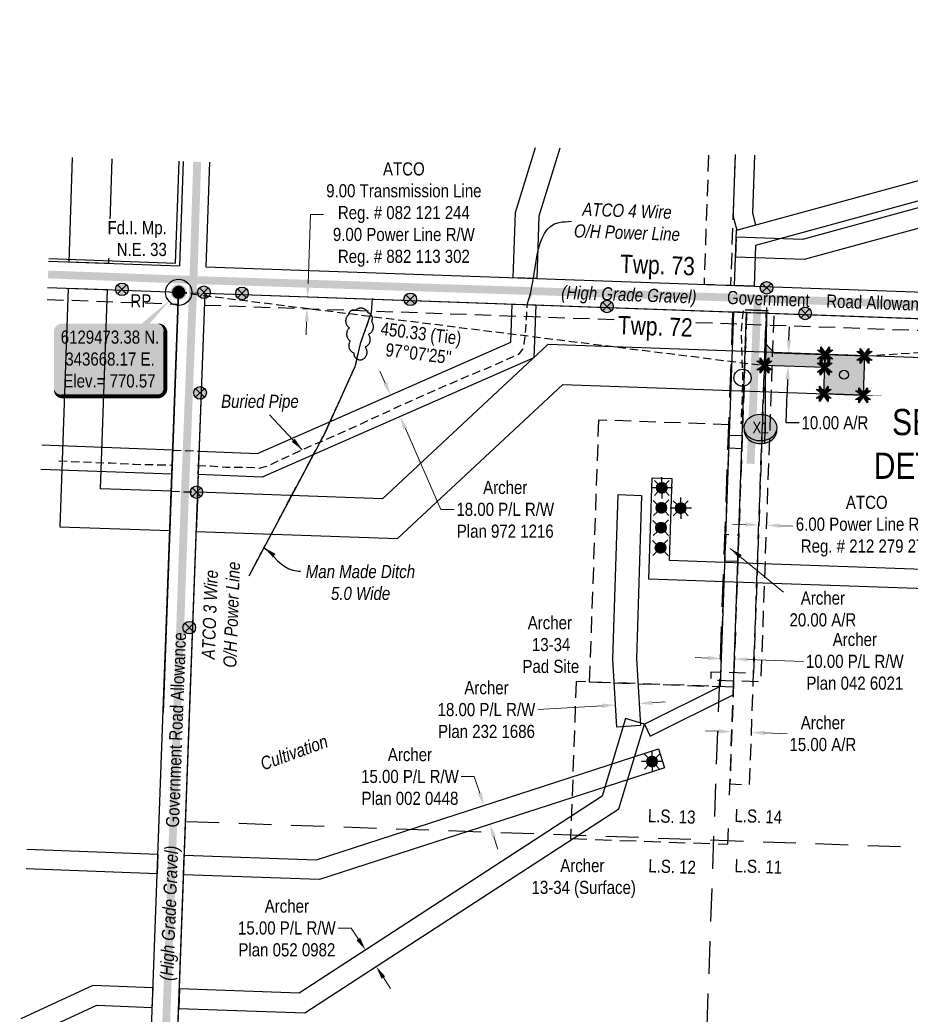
# Model space of a CAD drawing. Extents: x 342350 to 345074, y 6127530 to 6133698.
# Drawn here: x 343547 to 344227, y 6128922 to 6129681 of the extents above; entities that cross this region are included whole.
import ezdxf
from ezdxf.enums import TextEntityAlignment as Align

# ---------------------------------------------------------------- set-up
doc = ezdxf.new("R2010")
doc.units = 0
doc.header["$LTSCALE"] = 5
doc.header["$PDSIZE"] = 0.5
for name, pattern in [('0', [1, 1, 0]), ('foc-ACCESSROAD', [3.75, 2.5, -1.25]), ('foc-FLOWLINE', [3.75, 2.5, -1.25]), ('foc-LSD', [8, 5, -3]), ('foc-TIELINE', [1.875, 1.25, -0.625]), ('foc-TOPO-ephemeral', [6.25, 3.125, -0.625, 0.625, -0.625, 0.625, -0.625]), ('foc-TRAV', [1.875, 1.25, -0.625]), ('POWERLINE5', [7.8, 2.4, -0.6, 0.6, -0.6, 0.6, -0.6, 2.4]), ('UG_PIPE', [1.875, 1.25, -0.625])]:
    doc.linetypes.add(name, pattern=pattern)
doc.layers.get('Defpoints').update_dxf_attribs({"color": 9})
for name, color, linetype in [('35', 37, 'Continuous'), ('AS-CABLE', 224, 'foc-CABLE'), ('AS-FENCE', 48, 'foc-FENCE'), ('AS-PIPE-UG', 44, 'UG_PIPE'), ('AS-PIPE-UG-T', 44, 'Continuous'), ('AS-POWER', 104, 'foc-POWER'), ('AS-POWER-EXISTING', 72, 'POWERLINE5'), ('AS-POWER-T', 104, 'Continuous'), ('AS-ROADS', 254, 'Continuous'), ('C-RW', 13, 'Continuous'), ('D-TXT', 6, 'Continuous'), ('DETAIL-T', 7, 'Continuous'), ('F-AR', 190, 'foc-ACCESSROAD'), ('F-EZE', 190, 'foc-FLOWLINE'), ('F-RW', 190, 'Continuous'), ('F-WS', 190, 'foc-ACCESSROAD'), ('F-WS-S', 190, 'Continuous'), ('L-BD', 7, 'Continuous'), ('L-MON', 1, 'Continuous'), ('L-ROAD-T', 7, 'Continuous'), ('L-SEC', 7, 'Continuous'), ('L-SECTION-LSD', 7, 'foc-LSD'), ('L-TIE', 7, 'foc-TIELINE'), ('L-TRAV', 7, 'foc-TRAV'), ('P-CROSSINGS', 250, 'Continuous'), ('P-PROPOSED', 10, 'Continuous'), ('P-PROPOSED-H', 21, 'Continuous'), ('P-TEMP-BLUE', 160, 'Continuous'), ('P-TRAV', 4, 'foc-TRAV'), ('P-TXT', 4, 'Continuous'), ('T-BUSH', 110, '0'), ('T-DRAW', 143, 'foc-TOPO-ephemeral'), ('T-WATER-T', 170, 'Continuous')]:
    doc.layers.add(name, color=color, linetype=linetype)
for name, color, linetype, lineweight in [('AS-GENERAL', 48, 'Continuous', 18), ('F-AR-T', 190, 'Continuous', 9), ('F-EZE-T', 190, 'Continuous', 9), ('F-RW-T', 190, 'Continuous', 9), ('T-TEXT', 48, 'Continuous', 18)]:
    doc.layers.add(name, color=color, linetype=linetype, lineweight=lineweight)
doc.styles.add('100L', font='ARIALN.TTF', dxfattribs={"height": 11})
doc.styles.add('80', font='ARIALN.TTF', dxfattribs={"height": 10})
doc.styles.add('80CG', font='ARIALN.TTF', dxfattribs={"height": 10})
doc.styles.add('80L', font='ARIALN.TTF', dxfattribs={"height": 10})
doc.styles.add('80LS', font='ARIALNI.TTF', dxfattribs={"height": 10})
doc.styles.add('Crossing', font='ARIALN.TTF', dxfattribs={"height": 10})
doc.styles.add('foc-LtypeFont', font='ARIALN.TTF', dxfattribs={"height": 7.35})
doc.linetypes.add('foc-CABLE', pattern='A,2,-1,["C",foc-LtypeFont,S=0.2,R=0,X=-0.625,Y=-0.75],-1.24,8', length=12.24)
doc.linetypes.add('foc-FENCE', pattern='A,10,-1,["X",foc-LtypeFont,S=0.2,R=0,X=-0.625,Y=-0.75],-1.24', length=12.24)
doc.linetypes.add('foc-POWER', pattern='A,6,-1,["P",foc-LtypeFont,S=0.2,R=0,X=-0.625,Y=-0.75],-1.24,4', length=12.24)
doc.linetypes.add('foc-TOPO-flowdirection-NOLINE', pattern='A,0,[">",foc-LtypeFont,S=0.3,R=0,X=0,Y=-0.945],-20,[">",foc-LtypeFont,S=0.3,R=0,X=0,Y=-0.945],0', length=20)
doc.dimstyles.new('Compass 5 000', dxfattribs={"dimscale": 5, "dimtxt": 9, "dimasz": 2, "dimexe": 0.2, "dimexo": 0.0625, "dimgap": 0.5, "dimtad": 0, "dimtih": 1, "dimtoh": 1, "dimzin": 0, "dimdsep": 46, "dimtxsty": '80CG', "dimcen": 0.1, "dimse1": 1, "dimse2": 1, "dimclrd": 256, "dimclrt": 256, "dimaunit": 1, "dimadec": 4, "dimazin": 0, "dimtfac": 0.06, "dimtofl": 0, "dimtmove": 0, "dimatfit": 1, "dimfxl": 0.2, "dimtolj": 1, "dimtzin": 0, "dimlwd": -1, "dimarcsym": 0})

# ---------------------------------------------------------------- blocks, each defined once
blk = doc.blocks.new('fdia')
at = {"color": 255, "const_width": 1}
blk.add_lwpolyline([(-0.5, 0, 1), (0.5, 0, 1)], format="xyb", close=True, dxfattribs=at)
blk = doc.blocks.new('Fdiaa')
blk.add_blockref('fdia', (0, 0))
blk = doc.blocks.new('fdib')
at = {"color": 1, "const_width": 1.6}
blk.add_lwpolyline([(-0.4, 0, 1), (0.4, 0, 1)], format="xyb", close=True, dxfattribs=at)
at = {"color": 1}
blk.add_circle((0, 0), 0.8, dxfattribs=at)
blk = doc.blocks.new('Fdibb')
blk.add_blockref('fdib', (0, 0))
blk = doc.blocks.new('fdicc')
for name in ['Fdibb', 'Fdiaa']:
    blk.add_blockref(name, (0, 0))
blk = doc.blocks.new('FDI')
blk.add_blockref('fdicc', (0, 0))
blk = doc.blocks.new('POWERPOLE')
h = blk.add_hatch(color=255)
edge = h.paths.add_edge_path()
edge.add_arc((0, 0), 0.96, 0, 360)
at = {"linetype": 'Continuous'}
for p, q in [((0.68, -0.68), (-0.68, 0.68)), ((-0.68, -0.68), (0.68, 0.68))]:
    blk.add_line(p, q, dxfattribs=at)
blk.add_circle((0, 0), 0.96, dxfattribs=at)
blk = doc.blocks.new('*D471')
at = {"layer": 'Defpoints', "color": 0, "transparency": 16777216}
for p in [(343849.33, 6128996.75), (343857.51, 6128984.17), (343818.83, 6128959.04)]:
    blk.add_point(p, dxfattribs=at)
at = {"layer": 'F-RW-T', "transparency": 16777216}
for p, q in [((343799.76, 6128988.38), (343789.76, 6128988.38)), ((343805.21, 6128980), (343799.76, 6128988.38)), ((343824.28, 6128950.65), (343829.73, 6128942.27))]:
    blk.add_line(p, q, dxfattribs=at)
for points in [[(343806.61, 6128980.9), (343803.82, 6128979.09), (343810.66, 6128971.61)], [(343825.68, 6128951.56), (343822.89, 6128949.75), (343818.83, 6128959.04)]]:
    blk.add_solid(points, dxfattribs=at)
at = {"layer": 'F-RW-T', "transparency": 16777216, "insert": (343750.68, 6128988.38), "char_height": 10, "attachment_point": 5, "style": '80CG'}
blk.add_mtext('\\A1;Archer\\P15.00 P/L R/W\\PPlan 052 0982', dxfattribs=at)
blk = doc.blocks.new('*D473')
at = {"layer": 'Defpoints', "color": 0, "transparency": 16777216}
for p in [(344083.5, 6129236.08), (344093.49, 6129235.74), (344092.02, 6129193.65)]:
    blk.add_point(p, dxfattribs=at)
at = {"layer": 'F-RW-T', "transparency": 16777216}
for p, q in [((344072.03, 6129194.35), (344062.04, 6129194.7)), ((344102.01, 6129193.3), (344144.78, 6129191.81))]:
    blk.add_line(p, q, dxfattribs=at)
for points in [[(344072.09, 6129196.02), (344071.97, 6129192.69), (344082.02, 6129194)], [(344102.07, 6129194.97), (344101.95, 6129191.64), (344092.02, 6129193.65)]]:
    blk.add_solid(points, dxfattribs=at)
at = {"layer": 'F-RW-T', "transparency": 16777216, "insert": (344183.86, 6129191.81), "char_height": 10, "attachment_point": 5, "style": '80CG'}
blk.add_mtext('\\A1;Archer\\P10.00 P/L R/W\\PPlan 042 6021', dxfattribs=at)
blk = doc.blocks.new('*D474')
at = {"layer": 'Defpoints', "color": 0, "transparency": 16777216}
for p in [(343939.81, 6129094.44), (343944.45, 6129080.13), (343905.5, 6129067.49)]:
    blk.add_point(p, dxfattribs=at)
at = {"layer": 'F-RW-T', "transparency": 16777216}
for p, q in [((343893.67, 6129103.96), (343883.67, 6129103.96)), ((343897.77, 6129091.31), (343893.67, 6129103.96)), ((343908.59, 6129057.98), (343911.68, 6129048.46))]:
    blk.add_line(p, q, dxfattribs=at)
for points in [[(343899.36, 6129091.82), (343896.19, 6129090.79), (343900.86, 6129081.8)], [(343910.18, 6129058.49), (343907.01, 6129057.46), (343905.5, 6129067.49)]]:
    blk.add_solid(points, dxfattribs=at)
at = {"layer": 'F-RW-T', "transparency": 16777216, "insert": (343844.58, 6129103.96), "char_height": 10, "attachment_point": 5, "style": '80CG'}
blk.add_mtext('\\A1;Archer\\P15.00 P/L R/W\\PPlan 002 0448', dxfattribs=at)
blk = doc.blocks.new('*D477')
at = {"layer": 'Defpoints', "color": 0, "transparency": 16777216}
for p in [(343837.03, 6129378.53), (343757.37, 6129363.13), (343764.61, 6129346.66)]:
    blk.add_point(p, dxfattribs=at)
at = {"layer": 'F-RW-T', "transparency": 16777216}
for p, q in [((343825.76, 6129404.15), (343821.73, 6129413.3)), ((343841.06, 6129369.37), (343868.17, 6129307.76)), ((343868.17, 6129307.76), (343878.17, 6129307.76))]:
    blk.add_line(p, q, dxfattribs=at)
for points in [[(343827.28, 6129404.82), (343824.23, 6129403.48), (343829.79, 6129395)], [(343842.58, 6129370.04), (343839.53, 6129368.7), (343837.03, 6129378.53)]]:
    blk.add_solid(points, dxfattribs=at)
at = {"layer": 'F-RW-T', "transparency": 16777216, "insert": (343917.25, 6129307.76), "char_height": 10, "attachment_point": 5, "style": '80CG'}
blk.add_mtext('\\A1;Archer\\P18.00 P/L R/W\\PPlan 972 1216', dxfattribs=at)
blk = doc.blocks.new('GAS')
h = blk.add_hatch(color=255)
h.dxf.hatch_style = 1
edge = h.paths.add_edge_path()
edge.add_arc((0, 0), 0.9, 0, 360)
for p, q in [((0, 0.81), (0, 1.62)), ((-0.81, 0), (-1.62, 0)), ((-0.57, 0.57), (-1.14, 1.14)), ((0.57, 0.57), (1.14, 1.14)), ((1.62, 0), (0.81, 0)), ((-0.57, -0.57), (-1.14, -1.14)), ((0, -0.81), (0, -1.62)), ((1.14, -1.14), (0.57, -0.57))]:
    blk.add_line(p, q)
blk.add_circle((0, 0), 0.8)
blk = doc.blocks.new('*D481')
at = {"layer": 'Defpoints', "color": 0, "transparency": 16777216}
for p in [(343766.46, 6129469.91), (344250.03, 6129452.79), (344249.71, 6129443.81)]:
    blk.add_point(p, dxfattribs=at)
at = {"layer": 'F-EZE-T', "transparency": 16777216}
for p, q in [((343766.82, 6129479.9), (343768.68, 6129532.68)), ((343768.68, 6129532.68), (343778.68, 6129532.68)), ((343765.79, 6129450.93), (343765.44, 6129440.94))]:
    blk.add_line(p, q, dxfattribs=at)
for points in [[(343765.15, 6129479.96), (343768.48, 6129479.84), (343766.46, 6129469.91)], [(343764.13, 6129450.99), (343767.46, 6129450.87), (343766.14, 6129460.92)]]:
    blk.add_solid(points, dxfattribs=at)
at = {"layer": 'F-EZE-T', "transparency": 16777216, "insert": (343839.93, 6129532.68), "char_height": 10, "attachment_point": 5, "style": '80CG'}
blk.add_mtext('\\A1;ATCO\\P9.00 Transmission Line\\PReg. # 082 121 244\\P9.00 Power Line R/W\\PReg. # 882 113 302', dxfattribs=at)
blk = doc.blocks.new('*D482')
at = {"layer": 'Defpoints', "color": 0, "transparency": 16777216}
for p in [(344091.76, 6129186.69), (344106.74, 6129186.16), (344105.03, 6129137.63)]:
    blk.add_point(p, dxfattribs=at)
at = {"layer": 'F-AR-T', "transparency": 16777216}
for p, q in [((344080.05, 6129138.52), (344070.05, 6129138.87)), ((344115.02, 6129137.28), (344132.23, 6129136.67))]:
    blk.add_line(p, q, dxfattribs=at)
for points in [[(344080.11, 6129140.18), (344079.99, 6129136.85), (344090.04, 6129138.16)], [(344115.08, 6129138.95), (344114.96, 6129135.61), (344105.03, 6129137.63)]]:
    blk.add_solid(points, dxfattribs=at)
at = {"layer": 'F-AR-T', "transparency": 16777216, "insert": (344159.51, 6129136.67), "char_height": 10, "attachment_point": 5, "style": '80CG'}
blk.add_mtext('\\A1;Archer\\P15.00 A/R', dxfattribs=at)
blk = doc.blocks.new('*D483')
at = {"layer": 'Defpoints', "color": 0, "transparency": 16777216}
for p in [(344110.91, 6129303.95), (344116.91, 6129303.74), (344110.63, 6129295.9)]:
    blk.add_point(p, dxfattribs=at)
at = {"layer": 'F-EZE-T', "transparency": 16777216}
for p, q in [((344100.63, 6129296.25), (344090.64, 6129296.6)), ((344126.62, 6129295.33), (344136.61, 6129294.98))]:
    blk.add_line(p, q, dxfattribs=at)
for points in [[(344100.69, 6129297.92), (344100.57, 6129294.59), (344110.63, 6129295.9)], [(344126.67, 6129297), (344126.56, 6129293.67), (344116.62, 6129295.69)]]:
    blk.add_solid(points, dxfattribs=at)
at = {"layer": 'F-EZE-T', "transparency": 16777216, "insert": (344192.97, 6129294.98), "char_height": 10, "attachment_point": 5, "style": '80CG'}
blk.add_mtext('\\A1;ATCO\\P6.00 Power Line R/W\\PReg. # 212 279 272', dxfattribs=at)
blk = doc.blocks.new('WC3')
at = {"layer": 'L-MON'}
h = blk.add_hatch(color=255, dxfattribs=at)
h.dxf.hatch_style = 1
edge = h.paths.add_edge_path()
edge.add_arc((0, 0), 0.9, 0, 360)
at = {"layer": 'L-MON', "color": 206, "flags": 128}
for points in [[(-0.62, 0.5), (-1.23, 1.12)], [(0.52, 0.61), (1.13, 1.21)], [(-1.18, -1.18), (-0.56, -0.57)], [(1.16, -1.18), (0.56, -0.57)]]:
    blk.add_lwpolyline(points, dxfattribs=at)
at = {"layer": 'L-MON', "color": 206}
for radius in [0.8, 0.373]:
    blk.add_circle((0, 0), radius, dxfattribs=at)
blk = doc.blocks.new('*D607')
at = {"layer": 'Defpoints', "color": 0, "transparency": 16777216}
for p in [(344001.2, 6129160.52), (344019.16, 6129161.6), (344019.28, 6129159.65)]:
    blk.add_point(p, dxfattribs=at)
at = {"layer": 'F-RW-T', "transparency": 16777216}
for p, q in [((343991.34, 6129157.96), (343942.01, 6129154.99)), ((344029.26, 6129160.25), (344039.24, 6129160.85))]:
    blk.add_line(p, q, dxfattribs=at)
for points in [[(343991.24, 6129159.63), (343991.44, 6129156.3), (344001.32, 6129158.56)], [(344029.16, 6129161.91), (344029.36, 6129158.58), (344019.28, 6129159.65)]]:
    blk.add_solid(points, dxfattribs=at)
at = {"layer": 'F-RW-T', "transparency": 16777216, "insert": (343902.92, 6129154.99), "char_height": 10, "attachment_point": 5, "style": '80CG'}
blk.add_mtext('\\A1;Archer\\P18.00 P/L R/W\\PPlan 232 1686', dxfattribs=at)
blk = doc.blocks.new('*U674')
h = blk.add_hatch(color=254)
edge = h.paths.add_edge_path()
edge.add_line((-36.5, -28.5), (36.5, -28.5))
edge.add_arc((36.5, -22.5), 6, 270, 360)
edge.add_line((42.5, -22.5), (42.5, 21))
edge.add_arc((36.5, 21), 6, 0, 90)
edge.add_line((36.5, 27), (-36.5, 27))
edge.add_arc((-36.5, 21), 6, 90, 180)
edge.add_line((-42.5, 21), (-42.5, -22.5))
edge.add_arc((-36.5, -22.5), 6, 180, 270)
at = {"color": 1, "flags": 128}
blk.add_lwpolyline([(47.15, 46.16, 0, 10, 0), (0, 0, 5, 5, 0)], format="xyseb", dxfattribs=at)
blk.add_lwpolyline([(-36.5, -28.5, 3, 3, 0), (36.5, -28.5, 3, 3, 0.414214), (42.5, -22.5, 3, 3, 0), (42.5, 21, 3, 0, 0.414214), (36.5, 27, 0, 0, 0), (-36.5, 27, 0, 0, 0.414214), (-42.5, 21, 0, 0, 0), (-42.5, -22.5, 0, 3, 0.414214)], format="xyseb", close=True, dxfattribs=at)
at = {"color": 1, "style": '80'}
blk.add_attdef('ENTER_TEXT_001', (-35.99, -5), '', height=10, dxfattribs=at)
blk = doc.blocks.new('*U676')
at = {"layer": '35', "color": 3}
blk.add_circle((0, 0), 10, dxfattribs=at)
at = {"layer": '35', "color": 3, "style": '80'}
blk.add_attdef('RP_001', (-36.76, -11.57), '', height=10, dxfattribs=at)
blk = doc.blocks.new('*D677')
at = {"layer": 'Defpoints', "color": 0, "linetype": 'Continuous', "transparency": 16777216}
for p in [(344139.39, 6129426.75), (344132.94, 6129416.98), (344139.03, 6129416.76)]:
    blk.add_point(p, dxfattribs=at)
at = {"layer": 'P-TXT', "transparency": 16777216}
for p, q in [((344133.64, 6129436.96), (344133.99, 6129446.96)), ((344132.58, 6129406.98), (344132.23, 6129396.99)), ((344131.41, 6129373.81), (344132.23, 6129396.99)), ((344141.41, 6129373.81), (344131.41, 6129373.81))]:
    blk.add_line(p, q, dxfattribs=at)
at = {"layer": 'P-TXT', "linetype": 'Continuous', "transparency": 16777216}
for points in [[(344131.97, 6129437.02), (344135.31, 6129436.9), (344133.29, 6129426.97)], [(344130.92, 6129407.04), (344134.25, 6129406.93), (344132.94, 6129416.98)]]:
    blk.add_solid(points, dxfattribs=at)
at = {"layer": 'P-TXT', "linetype": 'Continuous', "transparency": 16777216, "insert": (344168.7, 6129373.81), "char_height": 10, "attachment_point": 5, "style": '80CG'}
blk.add_mtext('\\A1;10.00 A/R', dxfattribs=at)
blk = doc.blocks.new('xing2')
h = blk.add_hatch(color=50)
h.dxf.hatch_style = 1
edge = h.paths.add_edge_path()
edge.add_ellipse((0, 0), major_axis=(-12.5, 0), ratio=0.816297, start_angle=0, end_angle=360)
h = blk.add_hatch(color=250)
h.dxf.hatch_style = 1
edge = h.paths.add_edge_path()
edge.add_ellipse((0, -2.05), major_axis=(-12.5, 0), ratio=0.816297, start_angle=0, end_angle=180)
edge.add_line((12.5, -2.05), (12.5, 0))
edge.add_ellipse((0, 0), major_axis=(-12.5, 0), ratio=0.816297, start_angle=0, end_angle=180, ccw=False)
edge.add_line((-12.5, 0), (-12.5, -2.05))
at = {"color": 250}
blk.add_ellipse((0, 0), major_axis=(-12.5, 0), ratio=0.816297, dxfattribs=at)
blk.add_ellipse((0, -2.05), major_axis=(-12.5, 0), ratio=0.816297, start_param=0, end_param=3.141593, dxfattribs=at)
at = {"color": 250, "style": 'Crossing'}
blk.add_attdef('CROSSING', text='', height=9, dxfattribs=at).set_placement((0.09, 0.02), align=Align.MIDDLE_CENTER)
at = {"color": 250, "style": 'Crossing', "flags": 1}
for tag, p in [('OWNER', (0.09, -12.49)), ('DESCRIPTION', (0.09, -25.77)), ('LOCATION', (0.09, -39.3)), ('DWG_REF', (0.09, -52.84))]:
    blk.add_attdef(tag, text='', height=9, dxfattribs=at).set_placement(p, align=Align.MIDDLE_CENTER)
blk = doc.blocks.new('TEMP')
h = blk.add_hatch(color=255)
h.dxf.hatch_style = 1
h.paths.add_polyline_path([(0, 0.25), (-0.67, 1.15), (-0.67, 0.67), (-1.15, 0.67), (-0.25, 0), (-1.15, -0.67), (-0.67, -0.67), (-0.67, -1.15), (0, -0.25), (0.67, -1.15), (0.67, -0.67), (1.15, -0.67), (0.25, 0), (1.15, 0.67), (0.67, 0.67), (0.67, 1.15)])
h.paths.add_polyline_path([(0.57, 0.85), (0.57, 0.57), (0.85, 0.57), (0.08, 0), (0.85, -0.57), (0.57, -0.57), (0.57, -0.85), (0, -0.08), (-0.57, -0.85), (-0.57, -0.57), (-0.85, -0.57), (-0.08, 0), (-0.85, 0.57), (-0.57, 0.57), (-0.57, 0.85), (0, 0.08)], flags=16)
h = blk.add_hatch(color=1)
h.dxf.hatch_style = 1
h.paths.add_polyline_path([(0, 0.08), (-0.57, 0.85), (-0.57, 0.57), (-0.85, 0.57), (-0.08, 0), (-0.85, -0.57), (-0.57, -0.57), (-0.57, -0.85), (0, -0.08), (0.57, -0.85), (0.57, -0.57), (0.85, -0.57), (0.08, 0), (0.85, 0.57), (0.57, 0.57), (0.57, 0.85)])
at = {"color": 1}
for p, q in [((-0.08, 0), (0.08, 0)), ((0, 0.08), (0, -0.08))]:
    blk.add_line(p, q, dxfattribs=at)
at = {"color": 255, "flags": 128}
blk.add_lwpolyline([(-0.25, 0), (-1.15, 0.67), (-0.67, 0.67), (-0.67, 1.15), (0, 0.25), (0.67, 1.15), (0.67, 0.67), (1.15, 0.67), (0.25, 0), (1.15, -0.67), (0.67, -0.67), (0.67, -1.15), (0, -0.25), (-0.67, -1.15), (-0.67, -0.67), (-1.15, -0.67)], close=True, dxfattribs=at)
at = {"color": 1, "flags": 128}
blk.add_lwpolyline([(-0.08, 0), (-0.85, 0.57), (-0.57, 0.57), (-0.57, 0.85), (0, 0.08), (0.57, 0.85), (0.57, 0.57), (0.85, 0.57), (0.08, 0), (0.85, -0.57), (0.57, -0.57), (0.57, -0.85), (0, -0.08), (-0.57, -0.85), (-0.57, -0.57), (-0.85, -0.57)], close=True, dxfattribs=at)

msp = doc.modelspace()

# ---------------------------------------------------------------- hatches: boundary and pattern name
at = {"layer": 'P-PROPOSED-H', "linetype": 'Continuous'}
h = msp.add_hatch(color=256, dxfattribs=at)
h.dxf.hatch_style = 1
h.paths.add_polyline_path([(344115.284, 6129427.539), (344115.532, 6129434.533), (344122.278, 6129427.292), (344161.245, 6129425.914), (344160.892, 6129415.923), (344114.93, 6129417.548)])
h = msp.add_hatch(color=256, dxfattribs=at)
h.dxf.hatch_style = 1
h.paths.add_polyline_path([(344191.22, 6129424.854), (344190.16, 6129394.88), (344160.185, 6129395.94), (344161.245, 6129425.914)])

# ---------------------------------------------------------------- linework, layer by layer
at = {"layer": 'AS-CABLE', "flags": 128}
msp.add_lwpolyline([(344115.114, 6129358.299), (344115.623, 6129378.92), (344115.861, 6129399.206), (344115.952, 6129420.876), (344116.381, 6129438.926), (344116.873, 6129454.719), (344116.771, 6129461.699)], dxfattribs=at)
at = {"layer": 'AS-FENCE', "flags": 128}
for points in [[(343569.074, 6129499.065), (343665.764, 6129495.494), (343668.453, 6129573.415)], [(343568.259, 6129476.926), (343668.174, 6129473.384), (343656.373, 6129152.829)], [(343675.449, 6129124.299), (343688.273, 6129472.644)], [(343688.274, 6129472.673), (344482.09, 6129444.574)]]:
    msp.add_lwpolyline(points, dxfattribs=at)
at = {"layer": 'AS-GENERAL', "const_width": 1, "flags": 128}
msp.add_lwpolyline([(344118.012, 6129459.291), (344100.032, 6129460.009)], dxfattribs=at)
at = {"layer": 'AS-PIPE-UG', "flags": 128}
for points in [[(343729.498, 6129339.165), (343735.673, 6129340.78), (343753.324, 6129349.118), (343770.97, 6129357.02), (343800.024, 6129369.761), (343839.188, 6129387.794), (343881.243, 6129406.388), (343908.392, 6129417.602), (343920.604, 6129423.129), (343928.099, 6129426.675), (343930.761, 6129429.992), (343931.801, 6129434.33), (343932.991, 6129445.246), (343934.124, 6129464.826)], [(344098.6, 6129459.371), (344097.084, 6129441.763), (344098.333, 6129405.126), (344097.044, 6129372.982)], [(343576.834, 6129344.808), (343616.403, 6129343.178), (343634.242, 6129342.254), (343652.02, 6129341.84)], [(343652.02, 6129341.84), (343663.323, 6129341.605)], [(343682.53, 6129341.207), (343692.717, 6129340.995), (343704.079, 6129340.081), (343727.211, 6129339.845), (343729.498, 6129339.165)]]:
    msp.add_lwpolyline(points, dxfattribs=at)
at = {"layer": 'AS-POWER', "flags": 128}
for points in [[(343568.259, 6129476.926), (343668.174, 6129473.384)], [(343658.636, 6128667.593), (343688.273, 6129472.644)], [(343688.274, 6129472.673), (344492.02, 6129444.239), (344591.936, 6129440.706)]]:
    msp.add_lwpolyline(points, dxfattribs=at)
msp.add_lwpolyline([(344088.06, 6129364.428), (344098.052, 6129364.075), (344097.7, 6129354.084), (344087.708, 6129354.436)], close=True, dxfattribs=at)
at = {"layer": 'AS-ROADS', "flags": 128}
for points in [[(343682.308, 6129572.925, 5.999, 5.999, 0), (343679.418, 6129482.814, 0, 0, 0)], [(343646.379, 6128568.015, 5.999, 5.999, 0), (343672.742, 6129313.585, 5.999, 5.999, 0), (343679.418, 6129482.814, 0, 0, 0)]]:
    msp.add_lwpolyline(points, format="xyseb", dxfattribs=at)
at = {"layer": 'AS-ROADS', "const_width": 5.999, "flags": 128}
for points in [[(343568.63, 6129487.011), (343686.253, 6129482.555), (344098.452, 6129469.069), (344478.702, 6129454.968), (344581.91, 6129451.011), (344592.293, 6129450.654)], [(344109.631, 6129465.967), (344104.368, 6129342.564)]]:
    msp.add_lwpolyline(points, dxfattribs=at)
at = {"layer": 'C-RW', "flags": 128}
msp.add_lwpolyline([(343617.274, 6129575.225), (343614.547, 6129495.41), (343584.573, 6129496.473), (343587.299, 6129576.286)], dxfattribs=at)
msp.add_lwpolyline([(343577.677, 6129294.58), (343661.483, 6129291.626), (343662.586, 6129321.599), (343608.675, 6129323.5), (343613.861, 6129475.309), (343583.885, 6129476.349), (343577.677, 6129294.58)], close=True, dxfattribs=at)
at = {"layer": 'Defpoints'}
msp.add_circle((344098.228, 6129408.198), 6.543, dxfattribs=at)
at = {"layer": 'Defpoints', "linetype": 'Continuous'}
msp.add_circle((344175.707, 6129410.469), 3.418, dxfattribs=at)
at = {"layer": 'F-AR', "flags": 128}
for points in [[(344101.358, 6129458.059), (344088.631, 6129098.304), (344103.618, 6129097.773), (344116.345, 6129457.529)], [(344084.665, 6129268.553), (344094.642, 6129268.2), (344095.349, 6129288.184), (344085.372, 6129288.537)]]:
    msp.add_lwpolyline(points, close=True, dxfattribs=at)
at = {"layer": 'F-EZE'}
for p, q in [((343567.928, 6129467.934), (343667.855, 6129464.392)), ((343687.943, 6129463.681), (344491.696, 6129435.247))]:
    msp.add_line(p, q, dxfattribs=at)
at = {"layer": 'F-EZE', "flags": 128}
msp.add_lwpolyline([(344092.591, 6129578.528), (344089.079, 6129478.615), (344069.096, 6129479.322), (344072.608, 6129579.23)], dxfattribs=at)
msp.add_lwpolyline([(344116.345, 6129457.529), (344106.618, 6129182.562), (344074.142, 6129183.697), (344073.932, 6129177.702), (344112.4, 6129176.357), (344122.34, 6129457.317)], close=True, dxfattribs=at)
at = {"layer": 'F-RW', "flags": 128}
for points in [[(343958.97, 6129583.252), (343942.924, 6129531.342), (343941.254, 6129483.848), (343923.272, 6129484.485), (343925.027, 6129534.365), (343940.343, 6129583.911)], [(344092.591, 6129578.528), (344091.059, 6129535.436), (344090.935, 6129531.875), (344093.954, 6129520.806), (344108.42, 6129524.758), (344106.014, 6129533.647), (344107.592, 6129577.997)], [(344331.391, 6129570.084), (344108.146, 6129509.039), (344107.06, 6129477.983), (344092.078, 6129478.513), (344093.545, 6129520.695), (344280.871, 6129571.871)], [(343563.165, 6129338.562), (343663.075, 6129334.877), (343663.742, 6129353.001), (343563.831, 6129356.656)], [(344427.182, 6128540.413), (344451.208, 6129239.684), (344084.101, 6129252.53), (344026.664, 6129254.52), (344029.397, 6129331.958), (344044.385, 6129331.429), (344042.181, 6129269.003), (344084.63, 6129267.518), (344466.71, 6129254.147), (344442.169, 6128539.884)], [(343552.486, 6129048.472), (343652.397, 6129044.817), (343651.845, 6129029.831), (343551.934, 6129033.486)], [(343547.102, 6128902.238), (343605.68, 6128929.429), (343648.092, 6128927.874), (343648.643, 6128942.858), (343602.638, 6128944.544), (343547.721, 6128919.052)]]:
    msp.add_lwpolyline(points, dxfattribs=at)
for points in [[(344572.838, 6129461.507), (344573.963, 6129493.102), (344553.521, 6129515.005), (344374.595, 6129576.687), (344143.841, 6129513.692), (344093.364, 6129515.481), (344092.842, 6129500.493), (344145.589, 6129498.624), (344374.081, 6129561.001), (344545.104, 6129502.043), (344558.754, 6129487.418), (344557.851, 6129462.036)], [(343683.841, 6129352.269), (343728.339, 6129350.466), (343921.469, 6129435.389), (343922.534, 6129464.395), (343940.518, 6129463.744), (343939.039, 6129423.456), (343731.801, 6129332.329), (343683.179, 6129334.285)], [(344027.802, 6129134.858), (344091.033, 6129166.212), (344101.361, 6129458.083), (344091.369, 6129458.436), (344081.279, 6129172.592), (344023.363, 6129143.815)], [(344021.295, 6129318.471), (344017.232, 6129193.679), (344020.294, 6129142.817), (344002.331, 6129141.735), (343999.219, 6129193.43), (344003.308, 6129319.057)], [(343668.19, 6128927.118), (343764.346, 6128923.623), (344003.98, 6129079.38), (344023.363, 6129143.815), (344009.017, 6129148.138), (343991.202, 6129088.963), (343760.153, 6128938.778), (343668.742, 6128942.105)], [(344034.124, 6129125.077), (344038.746, 6129110.732), (343775.515, 6129025.299), (343671.944, 6129029.094), (343672.496, 6129044.08), (343773.409, 6129040.381)]]:
    msp.add_lwpolyline(points, close=True, dxfattribs=at)
at = {"layer": 'F-WS'}
for points in [[(344081.293, 6129172.589), (344088.342, 6129372.395), (343988.426, 6129375.92), (343981.378, 6129176.148)], [(344091.246, 6129172.235), (343971.348, 6129176.476), (343967.106, 6129056.578), (344087.005, 6129052.336)]]:
    msp.add_lwpolyline(points, close=True, dxfattribs=at)
at = {"layer": 'L-SEC'}
for p, q in [((343671.69, 6129573.3), (343668.881, 6129493.484)), ((343691.79, 6129572.589), (343688.981, 6129492.772)), ((343568.999, 6129497.025), (343668.886, 6129493.484)), ((343668.885, 6129493.484), (343668.914, 6129493.483)), ((343688.981, 6129492.773), (344492.731, 6129464.339)), ((343568.259, 6129476.926), (343668.174, 6129473.384)), ((343638.537, 6128668.333), (343668.174, 6129473.384)), ((343658.636, 6128667.593), (343688.273, 6129472.644)), ((343688.274, 6129472.673), (344492.02, 6129444.239))]:
    msp.add_line(p, q, dxfattribs=at)
at = {"layer": 'L-SECTION-LSD', "flags": 128}
msp.add_lwpolyline([(343674.119, 6129069.766), (344477.527, 6129041.398)], dxfattribs=at)
at = {"layer": 'L-TIE', "flags": 128}
msp.add_lwpolyline([(344191.22, 6129424.854), (344492.02, 6129444.239)], dxfattribs=at)
at = {"layer": 'L-TRAV', "flags": 128}
msp.add_lwpolyline([(343668.174, 6129473.384), (343688.274, 6129472.673)], dxfattribs=at)
at = {"layer": 'P-PROPOSED', "flags": 128}
for points in [[(344115.284, 6129427.539), (344115.532, 6129434.533), (344122.278, 6129427.292), (344161.245, 6129425.914), (344160.892, 6129415.923), (344114.93, 6129417.548)], [(344191.22, 6129424.854), (344190.16, 6129394.88), (344160.185, 6129395.94), (344161.245, 6129425.914)]]:
    msp.add_lwpolyline(points, close=True, dxfattribs=at)
at = {"layer": 'P-TRAV'}
for p, q in [((343663.788, 6129352.859), (343683.841, 6129352.269)), ((343662.586, 6129321.599), (343682.686, 6129320.891))]:
    msp.add_line(p, q, dxfattribs=at)
at = {"layer": 'T-BUSH', "flags": 128}
msp.add_lwpolyline([(343807.956, 6129422.022, 0.5205671), (343810.391, 6129431.719, 0.5205671), (343812.825, 6129441.416, 0.5205671), (343815.259, 6129451.113, 0.5205671), (343812.74, 6129457.664, 0.5205671), (343802.928, 6129459.583, 0.5205671), (343797.793, 6129456.21, 0.5205671), (343798.491, 6129446.237, 0.5205671), (343799.189, 6129436.263, 0.5205671), (343801.713, 6129427.224, 0.5205671)], format="xyb", close=True, dxfattribs=at)
at = {"layer": 'T-DRAW', "flags": 128}
msp.add_lwpolyline([(343815.85, 6129468.619), (343814.96, 6129457.942), (343806.725, 6129434.11), (343802.533, 6129416.628), (343779.57, 6129366.046), (343721.568, 6129256.889)], dxfattribs=at)
at = {"layer": 'T-DRAW', "linetype": 'foc-TOPO-flowdirection-NOLINE', "flags": 128}
msp.add_lwpolyline([(343815.85, 6129468.619), (343814.96, 6129457.942), (343806.725, 6129434.11), (343802.533, 6129416.628), (343779.57, 6129366.046), (343721.568, 6129256.889)], dxfattribs=at)

# ---------------------------------------------------------------- block references
at = {"layer": '35', "linetype": 'Continuous', "xscale": 0.99978011, "yscale": 0.99978011, "zscale": 0.99978011}
msp.add_blockref('*U676', (343668.174, 6129473.384), dxfattribs=at).add_auto_attribs({'RP_001': 'RP'})
at = {"layer": 'AS-POWER-EXISTING'}
for p, xscale, yscale, zscale in [((343624.89, 6129475.628), 4.999999999999899, 4.999999999999899, 4.999999999999899), ((343624.89, 6129475.628), 4.999999999999909, 4.999999999999909, 4.999999999999909), ((343687.406, 6129473.438), 4.999999999999899, 4.999999999999899, 4.999999999999899), ((343687.406, 6129473.438), 4.999999999999909, 4.999999999999909, 4.999999999999909), ((343716.464, 6129472.525), 4.999999999999899, 4.999999999999899, 4.999999999999899), ((343716.464, 6129472.525), 4.999999999999909, 4.999999999999909, 4.999999999999909), ((344116.551, 6129476.777), 4.999999999999996, 4.999999999999996, 4.999999999999996), ((343844.78, 6129468.042), 4.999999999999899, 4.999999999999899, 4.999999999999899), ((343844.78, 6129468.042), 4.999999999999909, 4.999999999999909, 4.999999999999909), ((343994.836, 6129462.57), 4.999999999999899, 4.999999999999899, 4.999999999999899), ((343994.836, 6129462.57), 4.999999999999909, 4.999999999999909, 4.999999999999909), ((344145.973, 6129457.303), 4.999999999999899, 4.999999999999899, 4.999999999999899), ((344145.973, 6129457.303), 4.999999999999909, 4.999999999999909, 4.999999999999909), ((343684.51, 6129396.66), 4.999999999999899, 4.999999999999899, 4.999999999999899), ((343684.51, 6129396.66), 4.999999999999909, 4.999999999999909, 4.999999999999909), ((343681.806, 6129320.922), 4.999999999999899, 4.999999999999899, 4.999999999999899), ((343681.806, 6129320.922), 4.999999999999909, 4.999999999999909, 4.999999999999909), ((343676.256, 6129217.54), 4.999999999999966, 4.999999999999966, 4.999999999999966)]:
    msp.add_blockref('POWERPOLE', p, dxfattribs=dict(at, xscale=xscale, yscale=yscale, zscale=zscale))
at = {"layer": 'DETAIL-T'}
ref = msp.add_blockref('*U674', (343615.549, 6129422.421), dxfattribs=dict(at, xscale=0.99978011, yscale=0.99978011, zscale=0.99978011))
ref.add_attrib('ENTER_TEXT_001', '6129473.38 N.', (343578.262, 6129434.19), dxfattribs={"layer": '0', "color": 1, "height": 9.9978, "style": '80'})
ref.add_attrib('ENTER_TEXT_002', '343668.17 E.', (343581.737, 6129417.486), dxfattribs={"layer": '0', "color": 1, "height": 9.9978, "style": '80'})
ref.add_attrib('ENTER_TEXT_003', 'Elev.= 770.57', (343580.182, 6129400.782), dxfattribs={"layer": '0', "color": 1, "height": 9.9978, "style": '80'})
at = {"layer": 'F-WS-S'}
for name, p, xscale, yscale, zscale in [('GAS', (344036.67, 6129324.193), 4.998900549999911, 4.998900549999911, 4.998900549999911), ('WC3', (344036.31, 6129308.999), 4.998900549999949, 4.998900549999949, 4.998900549999949), ('GAS', (344051.105, 6129308.676), 4.998900549999949, 4.998900549999949, 4.998900549999949), ('WC3', (344036.051, 6129293.802), 4.998900549999949, 4.998900549999949, 4.998900549999949), ('WC3', (344035.688, 6129278.509), 4.998900549999949, 4.998900549999949, 4.998900549999949), ('GAS', (344029.212, 6129115.412), 4.998900549999906, 4.998900549999906, 4.998900549999906)]:
    msp.add_blockref(name, p, dxfattribs=dict(at, xscale=xscale, yscale=yscale, zscale=zscale))
at = {"layer": 'L-MON'}
for xscale, yscale, zscale in [(4.999999999999899, 4.999999999999899, 4.999999999999899), (4.999999999999909, 4.999999999999909, 4.999999999999909)]:
    msp.add_blockref('FDI', (343668.174, 6129473.384), dxfattribs=dict(at, xscale=xscale, yscale=yscale, zscale=zscale))
at = {"layer": 'L-MON', "linetype": 'Continuous', "xscale": 4.99890055, "yscale": 4.99890055, "zscale": 4.99890055}
for p in [(344161.245, 6129425.914), (344191.22, 6129424.854), (344114.93, 6129417.548), (344160.892, 6129415.923), (344160.185, 6129395.94)]:
    msp.add_blockref('TEMP', p, dxfattribs=at)
at = {"layer": 'P-CROSSINGS', "linetype": 'Continuous', "xscale": 0.99978011, "yscale": 0.99978011, "zscale": 0.99978011}
msp.add_blockref('xing2', (344111.936, 6129370.167), dxfattribs=at).add_auto_attribs({'CROSSING': 'X1'})

# ---------------------------------------------------------------- texts
at = {"layer": 'AS-PIPE-UG-T', "insert": (343700.545, 6129395.245), "char_height": 9.9978, "attachment_point": 1, "style": '80L'}
msp.add_mtext_dynamic_manual_height_columns('{\\fArial Narrow|b0|i1|c0|p34;Buried Pipe}', width=74.56518, gutter_width=49.989, heights=[0], dxfattribs=at)
at = {"layer": 'AS-POWER-T', "char_height": 9.9978, "attachment_point": 1, "style": '80L'}
for s, width, insert, rotation in [('\\pi11.727;{\\fArial Narrow|b0|i1|c0|p34;ATCO 4 Wire\\P\\pi5.8759;O/H Power Line}', 91.25691, (343964.587, 6129542.226), 357.973906), ('\\pi6.4265;{\\fArial Narrow|b0|i1|c0|p34;ATCO 3 Wire \\P\\pi0.57511;O/H Power Line}', 80.65525, (343685.42, 6129187.288), 87.891676)]:
    msp.add_mtext_dynamic_manual_height_columns(s, width=width, gutter_width=49.989, heights=[0], dxfattribs=dict(at, insert=insert, rotation=rotation))
at = {"layer": 'D-TXT', "color": 3, "insert": (344005.089, 6129502.235), "char_height": 13.9969, "attachment_point": 1, "rotation": 357.973906, "style": '80L'}
msp.add_mtext_dynamic_manual_height_columns('Twp. 73', width=56.41409, gutter_width=47.49, heights=[0], dxfattribs=at)
at = {"layer": 'F-AR-T', "insert": (344159.514, 6129231.758), "char_height": 9.9978, "attachment_point": 5, "style": '80CG'}
msp.add_mtext('\\A1;Archer\\P20.00 A/R', dxfattribs=at)
at = {"layer": 'F-WS-S', "insert": (343924.249, 6129226.328), "char_height": 9.9978, "attachment_point": 1, "style": '80L'}
msp.add_mtext_dynamic_manual_height_columns('\\pi10.143,t80.128;Archer\\P\\pi13.338,t83.323;13-34\\P\\pi6.1264,t76.111;Pad Site', width=54.17403, gutter_width=49.989, heights=[0], dxfattribs=at)
at = {"layer": 'L-BD', "linetype": 'Continuous', "style": '80L'}
for s, p in [('450.33 (Tie)', (343852.873, 6129440.755)), ("97°07'25''", (343851.108, 6129426.618))]:
    msp.add_text(s, height=9.9978, rotation=352.8843, dxfattribs=at).set_placement(p, align=Align.MIDDLE)
at = {"layer": 'L-ROAD-T', "style": '80L'}
for s, rotation, p in [('Government    Road Allowance', 357.97495, (344165.631, 6129466.719)), ('Government Road Allowance', 87.891676, (343666.118, 6129139.59))]:
    msp.add_text(s, height=9.9978, rotation=rotation, dxfattribs=at).set_placement(p, align=Align.MIDDLE_CENTER)
at = {"layer": 'P-TEMP-BLUE', "insert": (343957.788, 6129311.996), "char_height": 9.9978, "attachment_point": 4, "style": '80CG'}
msp.add_mtext('\\A1;', dxfattribs=at)
at = {"layer": 'T-TEXT', "style": '80LS'}
for s, rotation, p in [('Cultivation', 20, (343756.146, 6129122.371)), ('(High Grade Gravel)', 87.891676, (343660.969, 6128999.715))]:
    msp.add_text(s, height=9.9978, rotation=rotation, dxfattribs=at).set_placement(p, align=Align.MIDDLE_CENTER)
at = {"layer": 'T-WATER-T', "insert": (343760.742, 6129265.356), "char_height": 9.9978, "attachment_point": 1, "style": '80L'}
msp.add_mtext_dynamic_manual_height_columns('\\pi4.3727;{\\fArial Narrow|b0|i1|c0|p34;Man Made Ditch\\P\\pi23.591;5.0 Wide}', width=91.2988, gutter_width=49.989, heights=[0], dxfattribs=at)

# ---------------------------------------------------------------- dimensions: what is measured, and where the dimension line sits
at = {"layer": 'F-AR-T'}
dim = msp.add_linear_dim(base=(344105.028, 6129137.634), p1=(344091.757, 6129186.689), p2=(344106.745, 6129186.158), angle=357.973906, text='Archer\\P15.00 A/R', dimstyle='Compass 5 000', dxfattribs=at)
dim.commit()
dim.dimension.update_dxf_attribs({"geometry": '*D482', "text_midpoint": (344159.514, 6129136.672), "dimtype": 161})
at = {"layer": 'F-RW-T'}
for base, p1, p2, angle, text, picture, middle in [((343837.032, 6129378.527), (343757.369, 6129363.133), (343764.615, 6129346.665), 293.748735, 'Archer\\P18.00 P/L R/W\\PPlan 972 1216', '*D477', (343917.252, 6129307.765)), ((344092.015, 6129193.654), (344083.496, 6129236.085), (344093.486, 6129235.735), 357.997781, 'Archer\\P10.00 P/L R/W\\PPlan 042 6021', '*D473', (344183.862, 6129191.81)), ((344019.281, 6129159.646), (344001.2, 6129160.521), (344019.163, 6129161.602), 3.445052, 'Archer\\P18.00 P/L R/W\\PPlan 232 1686', '*D607', (343902.925, 6129154.994)), ((343905.505, 6129067.488), (343939.808, 6129094.438), (343944.452, 6129080.128), 287.981145, 'Archer\\P15.00 P/L R/W\\PPlan 002 0448', '*D474', (343844.583, 6129103.956)), ((343818.834, 6128959.039), (343849.334, 6128996.747), (343857.506, 6128984.175), 303.023044, 'Archer\\P15.00 P/L R/W\\PPlan 052 0982', '*D471', (343750.677, 6128988.38))]:
    dim = msp.add_linear_dim(base=base, p1=p1, p2=p2, angle=angle, text=text, dimstyle='Compass 5 000', dxfattribs=at)
    dim.commit()
    dim.dimension.update_dxf_attribs({"geometry": picture, "text_midpoint": middle, "dimtype": 161})

# ---------------------------------------------------------------- leaders
at = {"layer": 'AS-PIPE-UG-T'}
msp.add_leader([(343762.402, 6129353.183), (343737.523, 6129379.868)], dimstyle='Compass 5 000', dxfattribs=at)
at = {"layer": 'AS-POWER-T', "path_type": 1}
msp.add_leader([(343934.124, 6129464.826), (343958.469, 6129526.748), (343967.724, 6129527.552)], dimstyle='Compass 5 000', override={"dimgap": 0.5, "dimtad": 0}, dxfattribs=at)
at = {"layer": 'F-AR-T'}
msp.add_leader([(344088.851, 6129278.058), (344129.355, 6129244.746)], dimstyle='Compass 5 000', dxfattribs=at)
at = {"layer": 'T-WATER-T', "path_type": 1}
msp.add_leader([(343733.152, 6129278.69), (343755.346, 6129261.37), (343761.116, 6129260.546)], dimstyle='Compass 5 000', override={"dimgap": 0.5, "dimtad": 0}, dxfattribs=at)

# ---------------------------------------------------------------- next in the draw order: texts
at = {"layer": 'D-TXT', "color": 3, "insert": (344003.405, 6129455.456), "char_height": 13.9969, "attachment_point": 1, "rotation": 357.973906, "style": '80L', "bg_fill": 3, "box_fill_scale": 1.2, "bg_fill_color": 256, "bg_fill_transparency": 0}
msp.add_mtext_dynamic_manual_height_columns('Twp. 72', width=56.32816, gutter_width=47.49, heights=[0], dxfattribs=at)
at = {"layer": 'L-MON', "linetype": 'Continuous', "insert": (343659.146, 6129527.728), "char_height": 9.9978, "width": 45.42753, "attachment_point": 3, "style": '80L', "bg_fill": 3, "box_fill_scale": 1.15, "bg_fill_color": 256, "bg_fill_true_color": 256, "bg_fill_transparency": 0}
msp.add_mtext('Fd.I. Mp.  N.E. 33', dxfattribs=at)

# ---------------------------------------------------------------- next in the draw order: linework, layer by layer
at = {"layer": 'C-RW', "flags": 128}
msp.add_lwpolyline([(344427.182, 6128540.413), (344457.25, 6129415.551), (343949.752, 6129433.439), (343823.648, 6129315.922), (343682.686, 6129320.891), (343681.583, 6129290.918), (343835.007, 6129285.51), (343961.111, 6129403.027), (344426.246, 6129386.632), (344397.207, 6128541.473)], dxfattribs=at)
at = {"layer": 'L-SECTION-LSD', "flags": 128}
msp.add_lwpolyline([(344090.674, 6129458.177), (344061.537, 6128653.38)], dxfattribs=at)
at = {"layer": 'L-TIE', "flags": 128}
msp.add_lwpolyline([(343668.174, 6129473.384), (344114.93, 6129417.548)], dxfattribs=at)

# ---------------------------------------------------------------- next in the draw order: texts
at = {"layer": 'T-TEXT', "style": '80LS'}
msp.add_text('(High Grade Gravel)', height=9.9978, rotation=357.97495, dxfattribs=at).set_placement((344011.559, 6129471.665), align=Align.MIDDLE_CENTER)

# ---------------------------------------------------------------- next in the draw order: texts
at = {"layer": 'DETAIL-T', "color": 3, "insert": (344235.201, 6129357.745), "char_height": 19.9956, "width": 85.89734, "attachment_point": 5, "style": '80CG', "bg_fill": 2}
msp.add_mtext('SEE\\P DETAIL', dxfattribs=at)
at = {"layer": 'L-SECTION-LSD', "char_height": 9.9978, "attachment_point": 1, "rotation": 357.977737, "style": '100L', "bg_fill": 3, "box_fill_scale": 1.5, "bg_fill_color": 256, "bg_fill_transparency": 0}
for s, width, insert in [('\\pi1.8884;L.S. 13', 36.82612, (344024.356, 6129079.262)), ('L.S. 14', 36.99006, (344092.301, 6129079.262)), ('\\pi2.2272;L.S. 12', 37.10356, (344024.356, 6129040.985)), ('L.S. 11', 36.44148, (344092.301, 6129040.985))]:
    msp.add_mtext_dynamic_manual_height_columns(s, width=width, gutter_width=54.988, heights=[0], dxfattribs=dict(at, insert=insert))

# ---------------------------------------------------------------- next in the draw order: block references
at = {"layer": 'L-MON', "linetype": 'Continuous', "xscale": 4.99890055, "yscale": 4.99890055, "zscale": 4.99890055}
msp.add_blockref('TEMP', (344190.16, 6129394.88), dxfattribs=at)

# ---------------------------------------------------------------- next in the draw order: texts
at = {"layer": 'F-WS-S', "insert": (343936.635, 6129041.049), "char_height": 9.9978, "attachment_point": 1, "style": '80L'}
msp.add_mtext_dynamic_manual_height_columns('\\pi22.554,t92.538;Archer\\P\\pi0.67245,t70.657;13-34 (Surface)', width=78.99495, gutter_width=49.989, heights=[29.784], dxfattribs=at)

# ---------------------------------------------------------------- next in the draw order: dimensions: what is measured, and where the dimension line sits
at = {"layer": 'F-EZE-T'}
for base, p1, p2, angle, text, picture, middle in [((343766.463, 6129469.905), (344249.712, 6129443.807), (344250.03, 6129452.788), 87.972732, 'ATCO\\P9.00 Transmission Line\\PReg. # 082 121 244\\P9.00 Power Line R/W\\PReg. # 882 113 302', '*D481', (343839.93, 6129532.684)), ((344110.627, 6129295.898), (344116.907, 6129303.739), (344110.912, 6129303.951), 177.973906, 'ATCO\\P6.00 Power Line R/W\\PReg. # 212 279 272', '*D483', (344192.974, 6129294.978))]:
    dim = msp.add_linear_dim(base=base, p1=p1, p2=p2, angle=angle, text=text, dimstyle='Compass 5 000', dxfattribs=at)
    dim.commit()
    dim.dimension.update_dxf_attribs({"geometry": picture, "text_midpoint": middle, "dimtype": 161})
at = {"layer": 'P-TXT', "linetype": 'Continuous'}
dim = msp.add_linear_dim(base=(344132.936, 6129416.978), p1=(344139.385, 6129426.755), p2=(344139.033, 6129416.763), angle=267.98133, text='10.00 A/R', dimstyle='Compass 5 000', override={"dimtmove": 1}, dxfattribs=at)
dim.commit()
dim.dimension.update_dxf_attribs({"geometry": '*D677', "text_midpoint": (344137.493, 6129373.81), "dimtype": 161})

doc.saveas('drawing.dxf')
